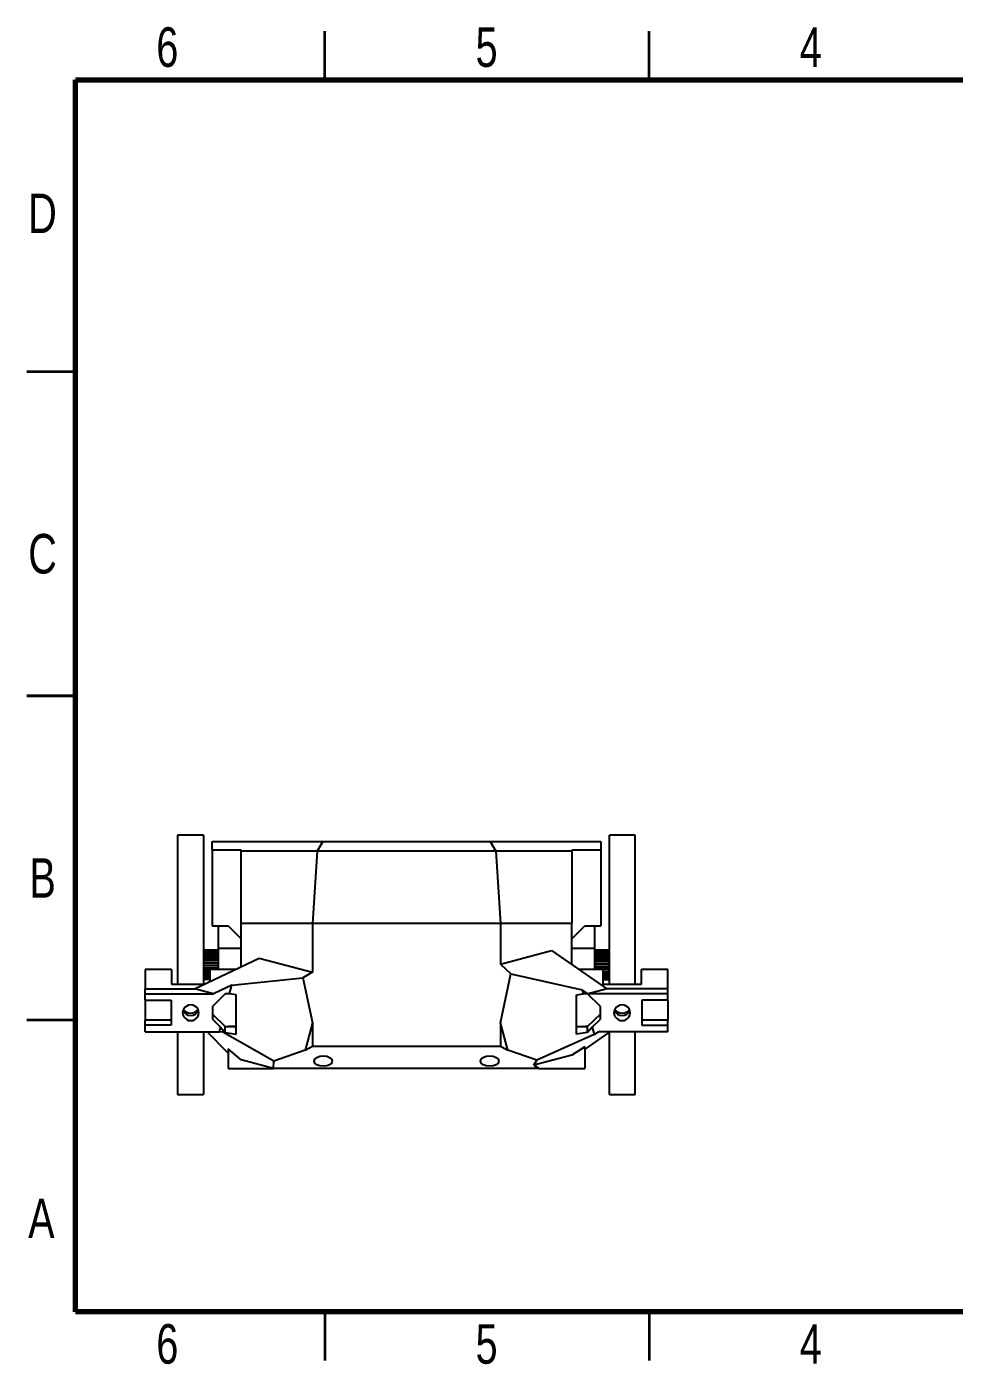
# Model space of a CAD drawing. Header units: inches. Extents: x 98 to 11594, y 76 to 8197.
# Drawn here: x 98 to 5731, y 76 to 8197 of the extents above; entities that cross this region are included whole.
import ezdxf

# ---------------------------------------------------------------- set-up
doc = ezdxf.new("R2010")
doc.units = ezdxf.units.IN
doc.header["$MEASUREMENT"] = 0
doc.styles.add('SLDTEXTSTYLE0', font='TXT', dxfattribs={"width": 0.75})

msp = doc.modelspace()

# ---------------------------------------------------------------- linework, layer by layer
at = {"color": 7, "linetype": 'Continuous', "lineweight": 35}
for p, q in [((1909.4, 7874), (1909.4, 8169.3)), ((3878, 7874), (3878, 8169.3)), ((393.7, 6102.4), (98.4, 6102.4)), ((98.4, 4133.9), (393.7, 4133.9)), ((393.7, 4133.9), (98.4, 4133.9)), ((393.7, 2165.4), (98.4, 2165.4)), ((1909.4, 393.7), (1909.4, 98.4)), ((3878, 393.7), (3878, 98.4))]:
    msp.add_line(p, q, dxfattribs=at)
at = {"color": 7, "linetype": 'Continuous', "lineweight": 70}
for p, q in [((393.7, 393.7), (393.7, 7874)), ((393.7, 7874), (11299.2, 7874)), ((11299.2, 393.7), (393.7, 393.7))]:
    msp.add_line(p, q, dxfattribs=at)
at = {"color": 7, "linetype": 'Continuous', "lineweight": 25}
for p, q in [((1172.1, 3288.8), (1014.6, 3288.8)), ((1014.6, 3288.8), (1014.6, 2383.9)), ((1172.1, 3288.8), (1172.1, 2383.9)), ((1223.6, 3198), (1223.6, 3249.4)), ((1223.6, 3249.4), (1895.7, 3249.4)), ((1895.7, 3249.4), (1862.4, 3191.1)), ((1895.7, 3249.4), (2913.1, 3249.4)), ((2913.1, 3249.4), (3585.2, 3249.4)), ((2913.1, 3249.4), (2946.4, 3191.1)), ((3585.2, 3249.4), (3585.2, 3198)), ((3794.2, 3288.8), (3636.7, 3288.8)), ((3636.7, 2383.9), (3636.7, 3288.8)), ((3794.2, 2383.9), (3794.2, 3288.8)), ((1400.4, 3198), (1223.6, 3198)), ((1223.6, 3198), (1223.6, 2737.6)), ((1400.4, 3191.1), (1400.4, 3198)), ((1400.4, 2752.3), (1400.4, 3191.1)), ((1862.4, 3191.1), (1400.4, 3191.1)), ((1862.4, 3191.1), (1833.6, 2752.3)), ((2946.4, 3191.1), (1862.4, 3191.1)), ((2946.4, 3191.1), (2975.2, 2752.3)), ((3408.3, 3191.1), (2946.4, 3191.1)), ((3585.2, 3198), (3408.3, 3198)), ((3408.3, 3198), (3408.3, 3191.1)), ((3408.3, 3191.1), (3408.3, 2752.3)), ((3585.2, 3198), (3585.2, 2737.6)), ((1223.6, 2737.6), (1321.7, 2737.6)), ((1262.7, 2599.8), (1262.7, 2737.6)), ((1321.7, 2737.6), (1400.4, 2658.9)), ((1833.6, 2752.3), (1400.4, 2752.3)), ((1400.4, 2490.2), (1400.4, 2752.3)), ((1833.6, 2752.3), (1833.6, 2455.8)), ((2975.2, 2752.3), (1833.6, 2752.3)), ((2975.2, 2752.3), (2975.2, 2505.9)), ((3408.3, 2752.3), (2975.2, 2752.3)), ((3408.3, 2504.3), (3408.3, 2752.3)), ((3408.3, 2658.9), (3487.1, 2737.6)), ((3487.1, 2737.6), (3585.2, 2737.6)), ((3546.1, 2737.6), (3546.1, 2599.8)), ((1400.4, 2599.8), (1262.7, 2599.8)), ((1262.7, 2473.8), (1262.7, 2599.8)), ((3546.1, 2599.8), (3408.3, 2599.8)), ((3546.1, 2599.8), (3546.1, 2473.8)), ((1118, 2355.6), (1510.1, 2542.5)), ((1262.7, 2590), (1172.1, 2590)), ((1262.7, 2590), (1172.1, 2590)), ((1172.1, 2588.9), (1262.7, 2588.9)), ((1262.7, 2588.2), (1172.1, 2588.2)), ((1172.1, 2585), (1262.7, 2585)), ((1262.7, 2583.6), (1172.1, 2583.6)), ((1172.1, 2578.5), (1262.7, 2578.5)), ((1262.7, 2576.4), (1172.1, 2576.4)), ((1172.1, 2569.4), (1262.7, 2569.4)), ((1262.7, 2566.7), (1172.1, 2566.7)), ((1172.1, 2558.2), (1262.7, 2558.2)), ((1262.7, 2555), (1172.1, 2555)), ((1172.1, 2545.2), (1262.7, 2545.2)), ((1262.7, 2541.6), (1172.1, 2541.6)), ((1172.1, 2530.7), (1262.7, 2530.7)), ((1262.7, 2526.8), (1172.1, 2526.8)), ((1510.1, 2542.5), (1833.6, 2455.8)), ((2975.2, 2505.9), (3286.1, 2589.2)), ((3286.1, 2589.2), (3622.4, 2355.6)), ((3546.1, 2589.8), (3636.7, 2589.8)), ((3636.7, 2589.4), (3546.1, 2589.4)), ((3546.1, 2587.3), (3636.7, 2587.3)), ((3636.7, 2586.2), (3546.1, 2586.2)), ((3546.1, 2582.1), (3636.7, 2582.1)), ((3636.7, 2580.3), (3546.1, 2580.3)), ((3546.1, 2574.2), (3636.7, 2574.2)), ((3636.7, 2571.8), (3546.1, 2571.8)), ((3546.1, 2564.1), (3636.7, 2564.1)), ((3636.7, 2561.1), (3546.1, 2561.1)), ((3546.1, 2551.9), (3636.7, 2551.9)), ((3636.7, 2548.5), (3546.1, 2548.5)), ((3546.1, 2538.1), (3636.7, 2538.1)), ((3636.7, 2534.3), (3546.1, 2534.3)), ((3546.1, 2523.1), (3636.7, 2523.1)), ((3636.7, 2519.1), (3546.1, 2519.1)), ((817.8, 2473.8), (817.8, 2355.6)), ((977.2, 2473.8), (817.8, 2473.8)), ((977.2, 2473.8), (977.2, 2383.9)), ((1172.1, 2515.3), (1262.7, 2515.3)), ((1262.7, 2511.3), (1172.1, 2511.3)), ((1172.1, 2499.5), (1262.7, 2499.5)), ((1262.7, 2495.4), (1172.1, 2495.4)), ((1172.1, 2483.7), (1262.7, 2483.7)), ((1262.7, 2479.7), (1172.1, 2479.7)), ((1172.1, 2468.5), (1211.5, 2468.5)), ((1211.5, 2464.7), (1172.1, 2464.7)), ((1172.1, 2454.3), (1211.5, 2454.3)), ((1211.5, 2450.9), (1172.1, 2450.9)), ((1172.1, 2441.7), (1211.5, 2441.7)), ((1211.5, 2438.7), (1172.1, 2438.7)), ((1211.5, 2400.2), (1211.5, 2473.8)), ((1365.9, 2473.8), (1211.5, 2473.8)), ((1833.6, 2455.8), (1775.4, 2421.7)), ((2975.2, 2505.9), (3038.9, 2447.5)), ((2975.2, 2148.3), (3038.9, 2447.5)), ((3038.9, 2447.5), (3471.9, 2350.3)), ((3597.3, 2473.8), (3452.3, 2473.8)), ((3546.1, 2507.4), (3636.7, 2507.4)), ((3636.7, 2503.3), (3546.1, 2503.3)), ((3546.1, 2491.5), (3636.7, 2491.5)), ((3636.7, 2487.5), (3546.1, 2487.5)), ((3546.1, 2476), (3636.7, 2476)), ((3597.3, 2473.8), (3597.3, 2383.9)), ((3636.7, 2472.1), (3597.3, 2472.1)), ((3597.3, 2461.2), (3636.7, 2461.2)), ((3636.7, 2457.6), (3597.3, 2457.6)), ((3597.3, 2447.8), (3636.7, 2447.8)), ((3636.7, 2444.6), (3597.3, 2444.6)), ((3831.6, 2383.9), (3831.6, 2473.8)), ((3991, 2473.8), (3831.6, 2473.8)), ((3991, 2355.6), (3991, 2473.8)), ((817.8, 2325), (817.8, 2355.6)), ((817.8, 2355.6), (1118, 2355.6)), ((977.2, 2383.9), (1177.4, 2383.9)), ((1232, 2325), (1118, 2355.6)), ((1172.1, 2431), (1211.5, 2431)), ((1211.5, 2428.5), (1172.1, 2428.5)), ((1172.1, 2422.5), (1211.5, 2422.5)), ((1211.5, 2420.7), (1172.1, 2420.7)), ((1172.1, 2416.6), (1211.5, 2416.6)), ((1211.5, 2415.5), (1172.1, 2415.5)), ((1172.1, 2413.4), (1211.5, 2413.4)), ((1211.5, 2413), (1172.1, 2413)), ((1344.5, 2378.6), (1232, 2325)), ((1330.1, 2325), (1344.5, 2378.6)), ((1344.5, 2378.6), (1775.4, 2421.7)), ((1775.4, 2421.7), (1833.6, 2148.3)), ((3622.4, 2355.6), (3508.4, 2325)), ((3597.3, 2436), (3636.7, 2436)), ((3636.7, 2433.4), (3597.3, 2433.4)), ((3597.3, 2426.4), (3636.7, 2426.4)), ((3636.7, 2424.3), (3597.3, 2424.3)), ((3597.3, 2419.2), (3636.7, 2419.2)), ((3636.7, 2417.8), (3597.3, 2417.8)), ((3597.3, 2414.6), (3636.7, 2414.6)), ((3636.7, 2413.9), (3597.3, 2413.9)), ((3597.3, 2412.8), (3636.7, 2412.8)), ((3597.3, 2412.8), (3636.7, 2412.8)), ((3597.3, 2383.9), (3831.6, 2383.9)), ((3991, 2355.6), (3622.4, 2355.6)), ((3991, 2325), (3991, 2355.6)), ((817.8, 2286), (817.8, 2325)), ((817.8, 2325), (1232, 2325)), ((817.8, 2286), (975.3, 2286)), ((817.8, 2286), (817.8, 2164.5)), ((975.3, 2286), (975.3, 2133.9)), ((1304.4, 2325), (1225.7, 2248.9)), ((1330.1, 2325), (1304.4, 2325)), ((1370.9, 2319.1), (1330.1, 2325)), ((1370.9, 2080.9), (1370.9, 2319.1)), ((3437.9, 2319.1), (3478.7, 2325)), ((3437.9, 2080.9), (3437.9, 2319.1)), ((3471.9, 2350.3), (3478.7, 2325)), ((3508.4, 2325), (3471.9, 2350.3)), ((3504.3, 2325), (3478.7, 2325)), ((3583.1, 2248.9), (3504.3, 2325)), ((3991, 2325), (3508.4, 2325)), ((3991, 2286), (3833.5, 2286)), ((3833.5, 2286), (3833.5, 2133.9)), ((3991, 2286), (3991, 2325)), ((3991, 2286), (3991, 2164.5)), ((1225.7, 2248.9), (1225.7, 2171.8)), ((1225.7, 2202.3), (1304.4, 2126.3)), ((3583.1, 2202.3), (3504.3, 2126.3)), ((3583.1, 2171.8), (3583.1, 2248.9)), ((817.8, 2133.9), (817.8, 2164.5)), ((975.3, 2164.5), (817.8, 2164.5)), ((817.8, 2094.9), (817.8, 2133.9)), ((975.3, 2133.9), (817.8, 2133.9)), ((1225.7, 2171.8), (1276, 2123.1)), ((1268.5, 2094.9), (1276, 2123.1)), ((1276, 2123.1), (1304.4, 2090.5)), ((1304.4, 2090.5), (1304.4, 2126.3)), ((1304.4, 2126.3), (1321.7, 2126.3)), ((1304.4, 2126.3), (1370.9, 2126.3)), ((1321.7, 2125.8), (1321.7, 2126.3)), ((1370.9, 2125.8), (1321.7, 2125.8)), ((1333, 2125.8), (1331.2, 2126.3)), ((1833.6, 2148.3), (1789.1, 1982.2)), ((1833.6, 2148.3), (1833.6, 2007.9)), ((2975.2, 2148.3), (2975.2, 2007.9)), ((3019.7, 1982.2), (2975.2, 2148.3)), ((3437.9, 2126.3), (3504.3, 2126.3)), ((3437.9, 2125.8), (3487.1, 2125.8)), ((3477.6, 2126.3), (3475.7, 2125.8)), ((3487.1, 2125.8), (3487.1, 2126.3)), ((3504.3, 2126.3), (3487.1, 2126.3)), ((3504.3, 2090.5), (3504.3, 2126.3)), ((3532.8, 2123.1), (3504.3, 2090.5)), ((3532.8, 2123.1), (3583.1, 2171.8)), ((3532.8, 2123.1), (3545, 2077.5)), ((3991, 2164.5), (3833.5, 2164.5)), ((3833.5, 2133.9), (3991, 2133.9)), ((3991, 2133.9), (3991, 2164.5)), ((3991, 2094.9), (3991, 2133.9)), ((817.8, 2094.9), (1268.5, 2094.9)), ((1014.6, 2094.9), (1014.6, 1714)), ((1172.1, 2094.9), (1172.1, 1714)), ((1321.7, 1965.5), (1193.9, 2094.9)), ((1288.7, 2092), (1268.5, 2094.9)), ((1598.6, 1916.4), (1288.7, 2092)), ((1304.4, 2090.5), (1370.9, 2080.9)), ((3545, 2077.5), (3195.4, 1921.5)), ((3504.3, 2090.5), (3437.9, 2080.9)), ((3640.1, 2094.9), (3487.1, 1988.6)), ((3545, 2077.5), (3570, 2094.9)), ((3991, 2094.9), (3570, 2094.9)), ((3636.7, 1714), (3636.7, 2092.6)), ((3794.2, 1714), (3794.2, 2094.9)), ((1321.7, 1991.8), (1321.7, 1965.5)), ((1400.4, 1924.6), (1321.7, 1991.8)), ((1321.7, 1965.5), (1321.7, 1871.5)), ((1789.1, 1982.2), (1598.6, 1916.4)), ((1789.1, 1982.2), (1833.6, 2007.9)), ((1833.6, 2007.9), (2975.2, 2007.9)), ((2975.2, 2007.9), (3019.7, 1982.2)), ((3195.4, 1921.5), (3019.7, 1982.2)), ((3408.3, 1953.1), (3177.2, 1891.2)), ((3487.1, 2002.6), (3408.3, 1953.1)), ((3487.1, 1988.6), (3487.1, 2002.6)), ((3487.1, 1988.6), (3487.1, 1871.5)), ((1321.7, 1871.5), (1597.4, 1871.5)), ((1597.8, 1871.7), (1400.4, 1924.6)), ((1597.4, 1871.5), (1597.8, 1871.7)), ((3211.4, 1871.5), (1597.4, 1871.5)), ((1597.8, 1871.7), (1598.6, 1916.4)), ((3177.2, 1891.2), (3195.4, 1921.5)), ((3177.2, 1891.2), (3211.4, 1871.5)), ((3211.4, 1871.5), (3487.1, 1871.5)), ((1014.6, 1714), (1172.1, 1714)), ((3636.7, 1714), (3794.2, 1714))]:
    msp.add_line(p, q, dxfattribs=at)
at = {"color": 7, "linetype": 'Continuous', "lineweight": 25, "flags": 128}
for points in [[(1094.5, 2162.4), (1107.3, 2164.1), (1119.2, 2168.8), (1129.3, 2176.4), (1137.2, 2186.2), (1142.1, 2197.7), (1143.8, 2210), (1142.1, 2222.3), (1137.2, 2233.7), (1129.3, 2243.6), (1119.2, 2251.1), (1107.3, 2255.9), (1094.5, 2257.5), (1081.8, 2255.9), (1069.9, 2251.1), (1059.7, 2243.6), (1051.9, 2233.7), (1047, 2222.3), (1045.3, 2210), (1047, 2197.7), (1051.9, 2186.2), (1059.7, 2176.4), (1069.9, 2168.8), (1081.8, 2164.1), (1094.5, 2162.4)], [(3714.2, 2162.4), (3727, 2164.1), (3738.8, 2168.8), (3749, 2176.4), (3756.8, 2186.2), (3761.8, 2197.7), (3763.4, 2210), (3761.8, 2222.3), (3756.8, 2233.7), (3749, 2243.6), (3738.8, 2251.1), (3727, 2255.9), (3714.2, 2257.5), (3701.5, 2255.9), (3689.6, 2251.1), (3679.4, 2243.6), (3671.6, 2233.7), (3666.7, 2222.3), (3665, 2210), (3666.7, 2197.7), (3671.6, 2186.2), (3679.4, 2176.4), (3689.6, 2168.8), (3701.5, 2164.1), (3714.2, 2162.4)]]:
    msp.add_lwpolyline(points, dxfattribs=at)
at = {"color": 7, "linetype": 'Continuous', "lineweight": 25}
for centre, radius, start, end in [((1094.1, 2242.1), 49.1, 200.06997, 270.55614), ((1094.3, 2272.8), 64.4, 224.90411, 315.45094), ((1095.1, 2242), 49, 269.34906, 340.02484), ((3714.2, 2242.5), 49.7, 200.26641, 339.73359), ((3714.4, 2272.8), 64.4, 224.54858, 315.09637)]:
    msp.add_arc(centre, radius, start, end, dxfattribs=at)
for centre in [(1898.9, 1916.9), (2909.9, 1916.9)]:
    msp.add_ellipse(centre, major_axis=(55.1, 0), ratio=0.57735, dxfattribs=at)

# ---------------------------------------------------------------- texts
at = {"color": 7, "linetype": 'Continuous', "lineweight": 0, "char_height": 240, "attachment_point": 2, "style": 'SLDTEXTSTYLE0'}
for s, insert in [('6', (952.3, 8193.5)), ('5', (2891.3, 8193.5)), ('4', (4859.8, 8193.5)), ('D', (194.1, 7184.1)), ('C', (194.4, 5117.2)), ('B', (195, 3148.6)), ('A', (187.3, 1081.7)), ('6', (952.3, 319.4)), ('5', (2891.3, 319.4)), ('4', (4859.8, 319.4))]:
    msp.add_mtext(s, dxfattribs=dict(at, insert=insert))

doc.saveas('drawing.dxf')
